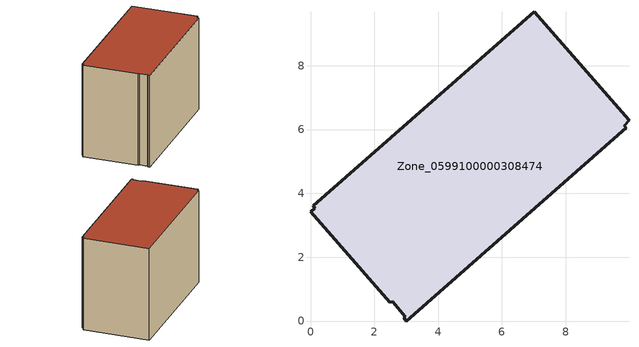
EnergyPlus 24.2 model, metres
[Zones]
Zone_0599100000308474
 floor ground (C_G): 9.9,6.05 3.01,0 2.92,0.1 2.97,0.14 2.58,0.6 2.49,0.59 0,3.42 0.14,3.54 0.08,3.61 7.01,9.69 9.98,6.3 9.84,6.13 z0
 wall outside (C_F): 0.14,3.54 0,3.42 2.49,0.59 2.58,0.6 2.97,0.14 2.92,0.1 3.01,0 9.9,6.05 9.84,6.13 9.98,6.3 7.01,9.69 0.08,3.61 0.14,3.54 z0:6.47
 roof outside (C_R): 9.9,6.05 9.84,6.13 9.98,6.3 7.01,9.69 0.08,3.61 0.14,3.54 0,3.42 2.49,0.59 2.58,0.6 2.97,0.14 2.92,0.1 3.01,0 z6.47
[BUILDING]
Pand.0599100000308474: North Axis=0; Terrain=City; Loads Convergence Tolerance Value=0.04; Temperature Convergence Tolerance Value=0.4; Solar Distribution=FullExterior; Maximum Number of Warmup Days=25; Minimum Number of Warmup Days=1
[Site:Location]
Rotterdam.The.Hague.AP_ZH_NLD Design_Conditions: Latitude=51.96; Longitude=4.45; Time Zone=1; Elevation=-4.5
[SITE:GROUNDTEMPERATURE:BUILDINGSURFACE]
18, 18, 18, 18, 18, 18, 18, 18, 18, 18, 18, 18
[MATERIAL] Thermal Absorptance=0.9; Solar Absorptance=0.7; Visible Absorptance=0.7
Name | Roughness | Thickness | Conductivity | Density | Specific Heat
G.TI.1946 | MediumSmooth | 0.15 | 1 | 540 | 1210
F.TI.1946 | Rough | 0.3 | 0.857143 | 1920 | 840
R.TI.1946 | MediumRough | 0.2 | 0.1 | 1500 | 1000
[CONSTRUCTION]
C_G: G.TI.1946
C_F: F.TI.1946
C_R: R.TI.1946
[ZONE]
Zone_0599100000308474: Type=1; Multiplier=1; Ceiling Height=Autocalculate; Volume=Autocalculate; Floor Area=autocalculate; Part of Total Floor Area=Yes
[ZONEINFILTRATION:DESIGNFLOWRATE]
Infil_Zone_0599100000308474: Zone or ZoneList or Space or SpaceList=Zone_0599100000308474; Schedule=AlwaysOn; Design Flow Rate Calculation Method=Flow/Area; Flow Rate per Floor Area=0.003; Constant Term Coefficient=1; Temperature Term Coefficient=0; Velocity Term Coefficient=0; Velocity Squared Term Coefficient=0
[HVACTEMPLATE:ZONE:IDEALLOADSAIRSYSTEM]
Zone_0599100000308474: Maximum Heating Supply Air Temperature=50; Minimum Cooling Supply Air Temperature=13; Maximum Heating Supply Air Humidity Ratio=0.0156; Minimum Cooling Supply Air Humidity Ratio=0.0077; Heating Limit=NoLimit; Cooling Limit=NoLimit; Dehumidification Control Type=ConstantSensibleHeatRatio; Cooling Sensible Heat Ratio=0.7; Dehumidification Setpoint=60; Humidification Control Type=None; Humidification Setpoint=30; Outdoor Air Method=None; Outdoor Air Flow Rate per Person=0.00944; Outdoor Air Flow Rate per Zone Floor Area=0; Outdoor Air Flow Rate per Zone=0; Demand Controlled Ventilation Type=None; Outdoor Air Economizer Type=NoEconomizer; Heat Recovery Type=None; Sensible Heat Recovery Effectiveness=0.7; Latent Heat Recovery Effectiveness=0.65
[ZONECONTROL:THERMOSTAT]
ThermostatControl_Zone_0599100000308474: Zone or ZoneList=Zone_0599100000308474; Control Type Schedule=DualSetpointControlType; Control 1=Thermostat_Zone_0599100000308474; Temperature Difference Between Cutout And Setpoint=0
[THERMOSTATSETPOINT:DUALSETPOINT]
Thermostat_Zone_0599100000308474: Heating Setpoint Temperature Schedule=HeatingSetpoint_Zone_0599100000308474; Cooling Setpoint Temperature Schedule=CoolingSetpoint_Zone_0599100000308474
[SCHEDULE:COMPACT]
HeatingSetpoint_Zone_0599100000308474: Through: 12/31, For: AllDays, Until: 24:00, 21
CoolingSetpoint_Zone_0599100000308474: Through: 12/31, For: AllDays, Until: 24:00, 24
DualSetpointControlType: Through: 12/31, For: AllDays, Until: 24:00, 4
AlwaysOn: Through: 12/31, For: AllDays, Until: 24:00, 1
